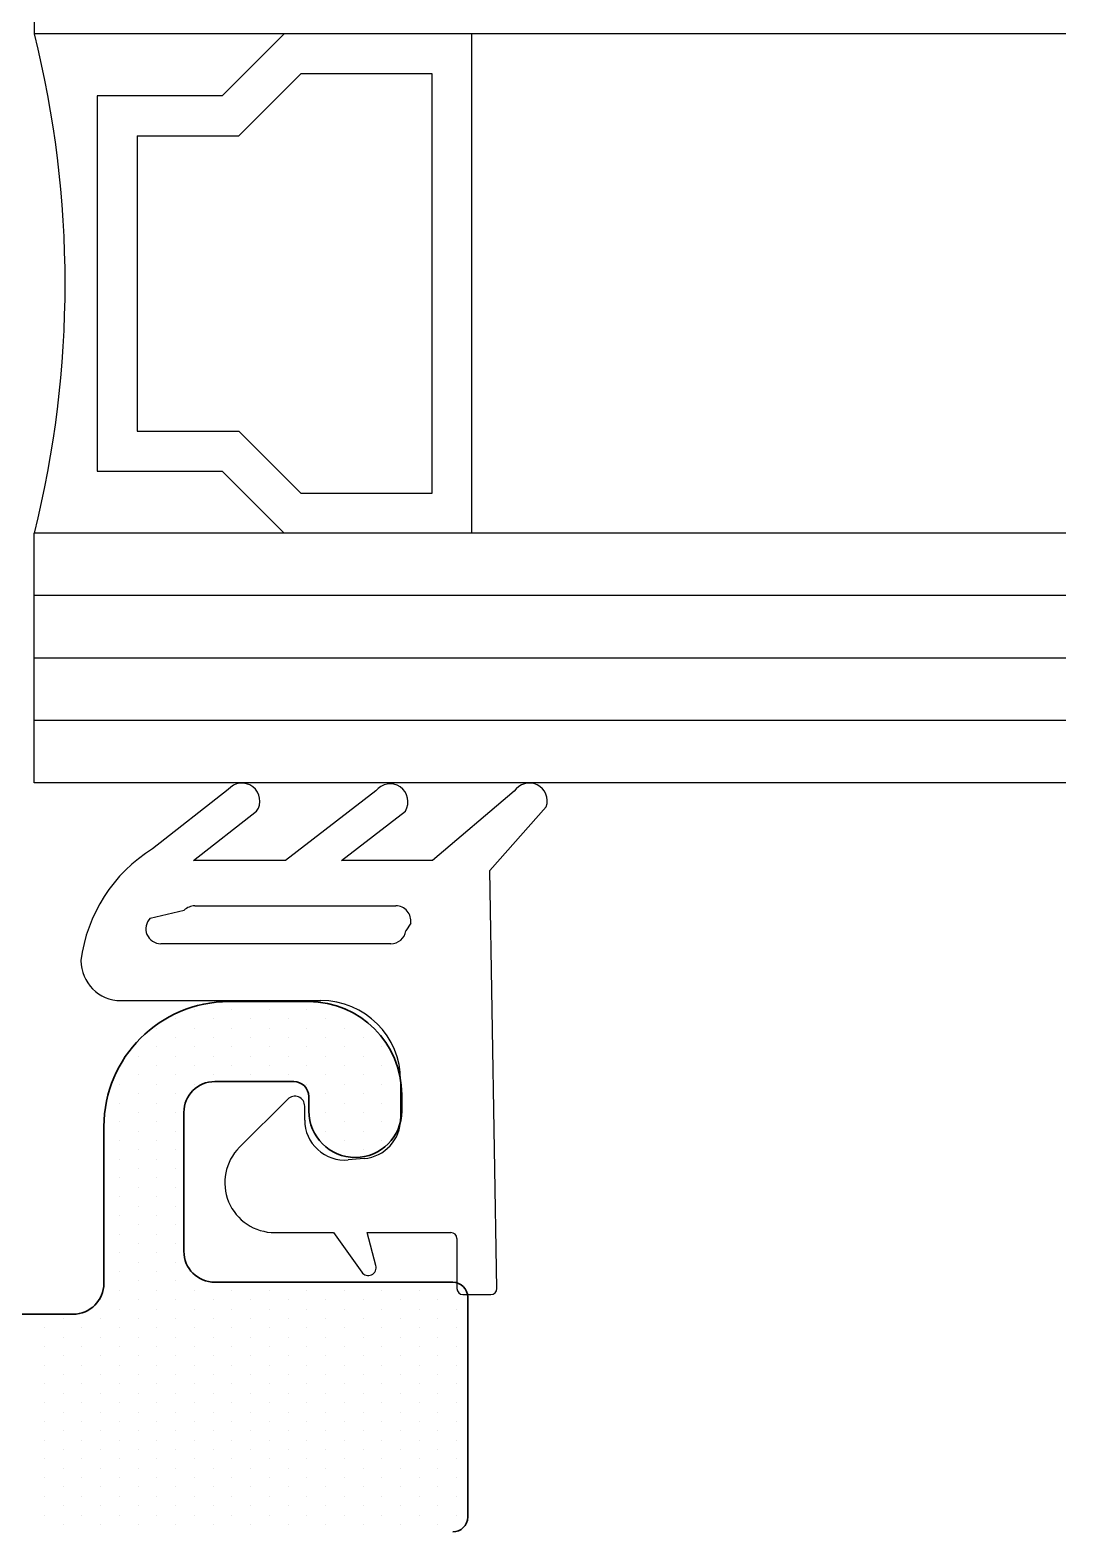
# Model space of a CAD drawing. Header units: inches. Extents: x 3.8 to 36.3, y 0.9 to 43.6.
# Drawn here: x 22.577 to 23.614, y 23.745 to 25.249 of the extents above; entities that cross this region are included whole.
import ezdxf

# ---------------------------------------------------------------- set-up
doc = ezdxf.new("R2010")
doc.units = ezdxf.units.IN
doc.header["$MEASUREMENT"] = 0
doc.layers.add('R-SWTS-DET1', color=1, linetype='Continuous')
doc.layers.add('R-SWTS-PAT1', color=5, linetype='Continuous')

msp = doc.modelspace()

# ---------------------------------------------------------------- linework, layer by layer
at = {"layer": 'R-SWTS-DET1'}
for p, q in [((22.58115, 25.49476), (22.58115, 25.24476)), ((23.61355, 25.24476), (22.58115, 25.24476)), ((22.76915, 25.18276), (22.83115, 25.24476)), ((23.01915, 24.74476), (23.01915, 25.24476)), ((22.84772, 25.20476), (22.78572, 25.14276)), ((22.97915, 25.20476), (22.84772, 25.20476)), ((22.97915, 24.78476), (22.97915, 25.20476)), ((22.64415, 25.18276), (22.64415, 24.80676)), ((22.76915, 25.18276), (22.64415, 25.18276)), ((22.68415, 25.14276), (22.78572, 25.14276)), ((22.68415, 25.14276), (22.68415, 24.84676)), ((22.68415, 24.84676), (22.78572, 24.84676)), ((22.78572, 24.84676), (22.84772, 24.78476)), ((22.64415, 24.80676), (22.76915, 24.80676)), ((22.76915, 24.80676), (22.83115, 24.74476)), ((22.84772, 24.78476), (22.97915, 24.78476)), ((23.61355, 24.74476), (22.58115, 24.74476)), ((22.58115, 24.49476), (22.58115, 24.74476)), ((23.61355, 24.68226), (22.58115, 24.68226)), ((23.61355, 24.61976), (22.58115, 24.61976)), ((23.61355, 24.55726), (22.58115, 24.55726)), ((23.61355, 24.49476), (22.58115, 24.49476)), ((22.77513, 24.488), (22.69953, 24.42875)), ((22.92292, 24.48673), (22.83238, 24.41705)), ((23.06142, 24.48632), (22.97972, 24.41705)), ((22.88862, 24.41705), (22.95247, 24.46652)), ((23.03716, 24.40699), (23.0935, 24.47091)), ((22.74057, 24.41705), (22.80362, 24.46628)), ((22.83238, 24.41705), (22.74057, 24.41705)), ((22.97972, 24.41705), (22.88862, 24.41705)), ((23.04407, 23.98853), (23.03716, 24.40699)), ((23.03716, 24.40699), (23.03716, 24.40699)), ((22.66776, 24.27683), (22.86776, 24.27683)), ((22.94776, 24.19683), (22.94776, 24.15848)), ((22.83469, 24.17815), (22.78643, 24.12988)), ((22.85176, 24.15708), (22.85176, 24.17108)), ((22.91125, 24.11863), (22.89525, 24.11723)), ((22.82178, 24.04453), (22.88063, 24.04453)), ((22.88063, 24.04453), (22.90877, 24.00489)), ((22.92302, 24.0116), (22.9142, 24.04453)), ((22.9142, 24.04453), (22.99807, 24.04453)), ((23.00407, 24.03853), (23.00407, 23.98853)), ((23.01007, 23.98253), (23.03807, 23.98253))]:
    msp.add_line(p, q, dxfattribs=at)
at = {"layer": 'R-SWTS-DET1', "lineweight": 25}
for p, q in [((22.69716, 24.35928), (22.73107, 24.36721)), ((22.74168, 24.3716), (22.94296, 24.3716)), ((22.9578, 24.35443), (22.95284, 24.34651)), ((22.938, 24.33368), (22.70776, 24.33368))]:
    msp.add_line(p, q, dxfattribs=at)
at = {"layer": 'R-SWTS-DET1', "lineweight": 30}
for p, q in [((22.85582, 24.27576), (22.77582, 24.27576)), ((22.76182, 24.19576), (22.84082, 24.19576)), ((22.85582, 24.18076), (22.85582, 24.16626)), ((22.94882, 24.16626), (22.94882, 24.18276)), ((22.94882, 24.18276), (22.94882, 24.18276)), ((22.65082, 24.15076), (22.65082, 23.99376)), ((22.73082, 24.02576), (22.73082, 24.16476)), ((22.99982, 23.99476), (22.76182, 23.99476)), ((23.01482, 23.75976), (23.01482, 23.97976)), ((22.61982, 23.96276), (22.14586, 23.96276))]:
    msp.add_line(p, q, dxfattribs=at)
at = {"layer": 'R-SWTS-DET1'}
for centre, radius, start, end in [((21.58286, 24.99476), 1.02912, 345.94067, 14.05933), ((22.78892, 24.47654), 0.01792, 325.08802, 140.26285), ((22.93716, 24.47585), 0.01792, 328.65669, 142.60228), ((23.07653, 24.47668), 0.01792, 341.20882, 147.457), ((22.781, 24.29753), 0.15445, 121.83545, 172.82307), ((22.66776, 24.31683), 0.04, 180, 270), ((22.86776, 24.19683), 0.08, 0, 90), ((22.84176, 24.17108), 0.01, 0, 135), ((22.89176, 24.15708), 0.04, 180, 275), ((22.90776, 24.15848), 0.04, 275, 0), ((22.82178, 24.09453), 0.05, 135, 270), ((22.99807, 24.03853), 0.006, 0, 90), ((22.9153, 24.00953), 0.008, 215.37388, 15), ((23.01007, 23.98853), 0.006, 180, 270), ((23.03807, 23.98853), 0.006, 270, 0)]:
    msp.add_arc(centre, radius, start, end, dxfattribs=at)
at = {"layer": 'R-SWTS-DET1', "lineweight": 25}
for centre, start, end in [((22.74168, 24.3566), 90, 135), ((22.94296, 24.3566), 351.68357, 90), ((22.70776, 24.34868), 135, 270), ((22.938, 24.34868), 270, 351.68357)]:
    msp.add_arc(centre, 0.015, start, end, dxfattribs=at)
at = {"layer": 'R-SWTS-DET1', "lineweight": 30}
for centre, radius, start, end in [((22.77582, 24.15076), 0.125, 90, 180), ((22.85582, 24.18276), 0.093, 0, 89.99994), ((22.76182, 24.16476), 0.031, 90, 180), ((22.84082, 24.18076), 0.015, 0, 90), ((22.90232, 24.16626), 0.0465, 180, 0), ((22.76182, 24.02576), 0.031, 180, 270), ((22.61982, 23.99376), 0.031, 270, 0), ((22.99982, 23.97976), 0.015, 0, 90), ((22.99982, 23.75976), 0.015, 270, 0)]:
    msp.add_arc(centre, radius, start, end, dxfattribs=at)
at = {"layer": 'R-SWTS-PAT1'}
for p, q in [((22.72258, 24.25856), (22.72258, 24.25856)), ((22.74133, 24.26794), (22.74133, 24.26794)), ((22.76008, 24.25856), (22.76008, 24.25856)), ((22.77883, 24.26794), (22.77883, 24.26794)), ((22.79758, 24.25856), (22.79758, 24.25856)), ((22.81633, 24.26794), (22.81633, 24.26794)), ((22.83508, 24.25856), (22.83508, 24.25856)), ((22.85383, 24.26794), (22.85383, 24.26794)), ((22.87258, 24.25856), (22.87258, 24.25856)), ((22.89133, 24.26794), (22.89133, 24.26794)), ((22.70383, 24.24919), (22.70383, 24.24919)), ((22.74133, 24.24919), (22.74133, 24.24919)), ((22.77883, 24.24919), (22.77883, 24.24919)), ((22.81633, 24.24919), (22.81633, 24.24919)), ((22.85383, 24.24919), (22.85383, 24.24919)), ((22.89133, 24.24919), (22.89133, 24.24919)), ((22.70383, 24.23044), (22.70383, 24.23044)), ((22.72258, 24.23981), (22.72258, 24.23981)), ((22.74133, 24.23044), (22.74133, 24.23044)), ((22.76008, 24.23981), (22.76008, 24.23981)), ((22.77883, 24.23044), (22.77883, 24.23044)), ((22.79758, 24.23981), (22.79758, 24.23981)), ((22.81633, 24.23044), (22.81633, 24.23044)), ((22.83508, 24.23981), (22.83508, 24.23981)), ((22.85383, 24.23044), (22.85383, 24.23044)), ((22.87258, 24.23981), (22.87258, 24.23981)), ((22.89133, 24.23044), (22.89133, 24.23044)), ((22.91008, 24.23981), (22.91008, 24.23981)), ((22.92883, 24.23044), (22.92883, 24.23044)), ((22.68508, 24.22106), (22.68508, 24.22106)), ((22.70383, 24.21169), (22.70383, 24.21169)), ((22.72258, 24.22106), (22.72258, 24.22106)), ((22.74133, 24.21169), (22.74133, 24.21169)), ((22.76008, 24.22106), (22.76008, 24.22106)), ((22.77883, 24.21169), (22.77883, 24.21169)), ((22.79758, 24.22106), (22.79758, 24.22106)), ((22.81633, 24.21169), (22.81633, 24.21169)), ((22.83508, 24.22106), (22.83508, 24.22106)), ((22.85383, 24.21169), (22.85383, 24.21169)), ((22.87258, 24.22106), (22.87258, 24.22106)), ((22.89133, 24.21169), (22.89133, 24.21169)), ((22.91008, 24.22106), (22.91008, 24.22106)), ((22.92883, 24.21169), (22.92883, 24.21169)), ((22.68508, 24.20231), (22.68508, 24.20231)), ((22.72258, 24.20231), (22.72258, 24.20231)), ((22.76008, 24.20231), (22.76008, 24.20231)), ((22.79758, 24.20231), (22.79758, 24.20231)), ((22.83508, 24.20231), (22.83508, 24.20231)), ((22.87258, 24.20231), (22.87258, 24.20231)), ((22.91008, 24.20231), (22.91008, 24.20231)), ((22.66633, 24.19294), (22.66633, 24.19294)), ((22.68508, 24.18356), (22.68508, 24.18356)), ((22.70383, 24.19294), (22.70383, 24.19294)), ((22.72258, 24.18356), (22.72258, 24.18356)), ((22.74133, 24.19294), (22.74133, 24.19294)), ((22.85383, 24.19294), (22.85383, 24.19294)), ((22.87258, 24.18356), (22.87258, 24.18356)), ((22.89133, 24.19294), (22.89133, 24.19294)), ((22.91008, 24.18356), (22.91008, 24.18356)), ((22.92883, 24.19294), (22.92883, 24.19294)), ((22.94758, 24.18356), (22.94758, 24.18356)), ((22.66633, 24.17419), (22.66633, 24.17419)), ((22.70383, 24.17419), (22.70383, 24.17419)), ((22.89133, 24.17419), (22.89133, 24.17419)), ((22.92883, 24.17419), (22.92883, 24.17419)), ((22.66633, 24.15544), (22.66633, 24.15544)), ((22.68508, 24.16481), (22.68508, 24.16481)), ((22.70383, 24.15544), (22.70383, 24.15544)), ((22.72258, 24.16481), (22.72258, 24.16481)), ((22.87258, 24.16481), (22.87258, 24.16481)), ((22.89133, 24.15544), (22.89133, 24.15544)), ((22.91008, 24.16481), (22.91008, 24.16481)), ((22.92883, 24.15544), (22.92883, 24.15544)), ((22.94758, 24.16481), (22.94758, 24.16481)), ((22.66633, 24.13669), (22.66633, 24.13669)), ((22.68508, 24.14606), (22.68508, 24.14606)), ((22.70383, 24.13669), (22.70383, 24.13669)), ((22.72258, 24.14606), (22.72258, 24.14606)), ((22.87258, 24.14606), (22.87258, 24.14606)), ((22.89133, 24.13669), (22.89133, 24.13669)), ((22.91008, 24.14606), (22.91008, 24.14606)), ((22.92883, 24.13669), (22.92883, 24.13669)), ((22.68508, 24.12731), (22.68508, 24.12731)), ((22.72258, 24.12731), (22.72258, 24.12731)), ((22.91008, 24.12731), (22.91008, 24.12731)), ((22.66633, 24.11794), (22.66633, 24.11794)), ((22.68508, 24.10856), (22.68508, 24.10856)), ((22.70383, 24.11794), (22.70383, 24.11794)), ((22.72258, 24.10856), (22.72258, 24.10856)), ((22.66633, 24.09919), (22.66633, 24.09919)), ((22.70383, 24.09919), (22.70383, 24.09919)), ((22.66633, 24.08044), (22.66633, 24.08044)), ((22.68508, 24.08981), (22.68508, 24.08981)), ((22.70383, 24.08044), (22.70383, 24.08044)), ((22.72258, 24.08981), (22.72258, 24.08981)), ((22.66633, 24.06169), (22.66633, 24.06169)), ((22.68508, 24.07106), (22.68508, 24.07106)), ((22.70383, 24.06169), (22.70383, 24.06169)), ((22.72258, 24.07106), (22.72258, 24.07106)), ((22.68508, 24.05231), (22.68508, 24.05231)), ((22.72258, 24.05231), (22.72258, 24.05231)), ((22.66633, 24.04294), (22.66633, 24.04294)), ((22.68508, 24.03356), (22.68508, 24.03356)), ((22.70383, 24.04294), (22.70383, 24.04294)), ((22.72258, 24.03356), (22.72258, 24.03356)), ((22.66633, 24.02419), (22.66633, 24.02419)), ((22.70383, 24.02419), (22.70383, 24.02419)), ((22.66633, 24.00544), (22.66633, 24.00544)), ((22.68508, 24.01481), (22.68508, 24.01481)), ((22.70383, 24.00544), (22.70383, 24.00544)), ((22.72258, 24.01481), (22.72258, 24.01481)), ((22.66633, 23.98669), (22.66633, 23.98669)), ((22.68508, 23.99606), (22.68508, 23.99606)), ((22.70383, 23.98669), (22.70383, 23.98669)), ((22.72258, 23.99606), (22.72258, 23.99606)), ((22.74133, 23.98669), (22.74133, 23.98669)), ((22.77883, 23.98669), (22.77883, 23.98669)), ((22.81633, 23.98669), (22.81633, 23.98669)), ((22.85383, 23.98669), (22.85383, 23.98669)), ((22.89133, 23.98669), (22.89133, 23.98669)), ((22.92883, 23.98669), (22.92883, 23.98669)), ((22.96633, 23.98669), (22.96633, 23.98669)), ((23.00383, 23.98669), (23.00383, 23.98669)), ((22.64758, 23.97731), (22.64758, 23.97731)), ((22.68508, 23.97731), (22.68508, 23.97731)), ((22.72258, 23.97731), (22.72258, 23.97731)), ((22.76008, 23.97731), (22.76008, 23.97731)), ((22.79758, 23.97731), (22.79758, 23.97731)), ((22.83508, 23.97731), (22.83508, 23.97731)), ((22.87258, 23.97731), (22.87258, 23.97731)), ((22.91008, 23.97731), (22.91008, 23.97731)), ((22.94758, 23.97731), (22.94758, 23.97731)), ((22.98508, 23.97731), (22.98508, 23.97731)), ((22.61008, 23.95856), (22.61008, 23.95856)), ((22.64758, 23.95856), (22.64758, 23.95856)), ((22.66633, 23.96794), (22.66633, 23.96794)), ((22.68508, 23.95856), (22.68508, 23.95856)), ((22.70383, 23.96794), (22.70383, 23.96794)), ((22.72258, 23.95856), (22.72258, 23.95856)), ((22.74133, 23.96794), (22.74133, 23.96794)), ((22.76008, 23.95856), (22.76008, 23.95856)), ((22.77883, 23.96794), (22.77883, 23.96794)), ((22.79758, 23.95856), (22.79758, 23.95856)), ((22.81633, 23.96794), (22.81633, 23.96794)), ((22.83508, 23.95856), (22.83508, 23.95856)), ((22.85383, 23.96794), (22.85383, 23.96794)), ((22.87258, 23.95856), (22.87258, 23.95856)), ((22.89133, 23.96794), (22.89133, 23.96794)), ((22.91008, 23.95856), (22.91008, 23.95856)), ((22.92883, 23.96794), (22.92883, 23.96794)), ((22.94758, 23.95856), (22.94758, 23.95856)), ((22.96633, 23.96794), (22.96633, 23.96794)), ((22.98508, 23.95856), (22.98508, 23.95856)), ((23.00383, 23.96794), (23.00383, 23.96794)), ((22.59133, 23.94919), (22.59133, 23.94919)), ((22.62883, 23.94919), (22.62883, 23.94919)), ((22.66633, 23.94919), (22.66633, 23.94919)), ((22.70383, 23.94919), (22.70383, 23.94919)), ((22.74133, 23.94919), (22.74133, 23.94919)), ((22.77883, 23.94919), (22.77883, 23.94919)), ((22.81633, 23.94919), (22.81633, 23.94919)), ((22.85383, 23.94919), (22.85383, 23.94919)), ((22.89133, 23.94919), (22.89133, 23.94919)), ((22.92883, 23.94919), (22.92883, 23.94919)), ((22.96633, 23.94919), (22.96633, 23.94919)), ((23.00383, 23.94919), (23.00383, 23.94919)), ((22.59133, 23.93044), (22.59133, 23.93044)), ((22.61008, 23.93981), (22.61008, 23.93981)), ((22.62883, 23.93044), (22.62883, 23.93044)), ((22.64758, 23.93981), (22.64758, 23.93981)), ((22.66633, 23.93044), (22.66633, 23.93044)), ((22.68508, 23.93981), (22.68508, 23.93981)), ((22.70383, 23.93044), (22.70383, 23.93044)), ((22.72258, 23.93981), (22.72258, 23.93981)), ((22.74133, 23.93044), (22.74133, 23.93044)), ((22.76008, 23.93981), (22.76008, 23.93981)), ((22.77883, 23.93044), (22.77883, 23.93044)), ((22.79758, 23.93981), (22.79758, 23.93981)), ((22.81633, 23.93044), (22.81633, 23.93044)), ((22.83508, 23.93981), (22.83508, 23.93981)), ((22.85383, 23.93044), (22.85383, 23.93044)), ((22.87258, 23.93981), (22.87258, 23.93981)), ((22.89133, 23.93044), (22.89133, 23.93044)), ((22.91008, 23.93981), (22.91008, 23.93981)), ((22.92883, 23.93044), (22.92883, 23.93044)), ((22.94758, 23.93981), (22.94758, 23.93981)), ((22.96633, 23.93044), (22.96633, 23.93044)), ((22.98508, 23.93981), (22.98508, 23.93981)), ((23.00383, 23.93044), (23.00383, 23.93044)), ((22.59133, 23.91169), (22.59133, 23.91169)), ((22.61008, 23.92106), (22.61008, 23.92106)), ((22.62883, 23.91169), (22.62883, 23.91169)), ((22.64758, 23.92106), (22.64758, 23.92106)), ((22.66633, 23.91169), (22.66633, 23.91169)), ((22.68508, 23.92106), (22.68508, 23.92106)), ((22.70383, 23.91169), (22.70383, 23.91169)), ((22.72258, 23.92106), (22.72258, 23.92106)), ((22.74133, 23.91169), (22.74133, 23.91169)), ((22.76008, 23.92106), (22.76008, 23.92106)), ((22.77883, 23.91169), (22.77883, 23.91169)), ((22.79758, 23.92106), (22.79758, 23.92106)), ((22.81633, 23.91169), (22.81633, 23.91169)), ((22.83508, 23.92106), (22.83508, 23.92106)), ((22.85383, 23.91169), (22.85383, 23.91169)), ((22.87258, 23.92106), (22.87258, 23.92106)), ((22.89133, 23.91169), (22.89133, 23.91169)), ((22.91008, 23.92106), (22.91008, 23.92106)), ((22.92883, 23.91169), (22.92883, 23.91169)), ((22.94758, 23.92106), (22.94758, 23.92106)), ((22.96633, 23.91169), (22.96633, 23.91169)), ((22.98508, 23.92106), (22.98508, 23.92106)), ((23.00383, 23.91169), (23.00383, 23.91169)), ((22.61008, 23.90231), (22.61008, 23.90231)), ((22.64758, 23.90231), (22.64758, 23.90231)), ((22.68508, 23.90231), (22.68508, 23.90231)), ((22.72258, 23.90231), (22.72258, 23.90231)), ((22.76008, 23.90231), (22.76008, 23.90231)), ((22.79758, 23.90231), (22.79758, 23.90231)), ((22.83508, 23.90231), (22.83508, 23.90231)), ((22.87258, 23.90231), (22.87258, 23.90231)), ((22.91008, 23.90231), (22.91008, 23.90231)), ((22.94758, 23.90231), (22.94758, 23.90231)), ((22.98508, 23.90231), (22.98508, 23.90231)), ((22.59133, 23.89294), (22.59133, 23.89294)), ((22.61008, 23.88356), (22.61008, 23.88356)), ((22.62883, 23.89294), (22.62883, 23.89294)), ((22.64758, 23.88356), (22.64758, 23.88356)), ((22.66633, 23.89294), (22.66633, 23.89294)), ((22.68508, 23.88356), (22.68508, 23.88356)), ((22.70383, 23.89294), (22.70383, 23.89294)), ((22.72258, 23.88356), (22.72258, 23.88356)), ((22.74133, 23.89294), (22.74133, 23.89294)), ((22.76008, 23.88356), (22.76008, 23.88356)), ((22.77883, 23.89294), (22.77883, 23.89294)), ((22.79758, 23.88356), (22.79758, 23.88356)), ((22.81633, 23.89294), (22.81633, 23.89294)), ((22.83508, 23.88356), (22.83508, 23.88356)), ((22.85383, 23.89294), (22.85383, 23.89294)), ((22.87258, 23.88356), (22.87258, 23.88356)), ((22.89133, 23.89294), (22.89133, 23.89294)), ((22.91008, 23.88356), (22.91008, 23.88356)), ((22.92883, 23.89294), (22.92883, 23.89294)), ((22.94758, 23.88356), (22.94758, 23.88356)), ((22.96633, 23.89294), (22.96633, 23.89294)), ((22.98508, 23.88356), (22.98508, 23.88356)), ((23.00383, 23.89294), (23.00383, 23.89294)), ((22.59133, 23.87419), (22.59133, 23.87419)), ((22.62883, 23.87419), (22.62883, 23.87419)), ((22.66633, 23.87419), (22.66633, 23.87419)), ((22.70383, 23.87419), (22.70383, 23.87419)), ((22.74133, 23.87419), (22.74133, 23.87419)), ((22.77883, 23.87419), (22.77883, 23.87419)), ((22.81633, 23.87419), (22.81633, 23.87419)), ((22.85383, 23.87419), (22.85383, 23.87419)), ((22.89133, 23.87419), (22.89133, 23.87419)), ((22.92883, 23.87419), (22.92883, 23.87419)), ((22.96633, 23.87419), (22.96633, 23.87419)), ((23.00383, 23.87419), (23.00383, 23.87419)), ((22.59133, 23.85544), (22.59133, 23.85544)), ((22.61008, 23.86481), (22.61008, 23.86481)), ((22.62883, 23.85544), (22.62883, 23.85544)), ((22.64758, 23.86481), (22.64758, 23.86481)), ((22.66633, 23.85544), (22.66633, 23.85544)), ((22.68508, 23.86481), (22.68508, 23.86481)), ((22.70383, 23.85544), (22.70383, 23.85544)), ((22.72258, 23.86481), (22.72258, 23.86481)), ((22.74133, 23.85544), (22.74133, 23.85544)), ((22.76008, 23.86481), (22.76008, 23.86481)), ((22.77883, 23.85544), (22.77883, 23.85544)), ((22.79758, 23.86481), (22.79758, 23.86481)), ((22.81633, 23.85544), (22.81633, 23.85544)), ((22.83508, 23.86481), (22.83508, 23.86481)), ((22.85383, 23.85544), (22.85383, 23.85544)), ((22.87258, 23.86481), (22.87258, 23.86481)), ((22.89133, 23.85544), (22.89133, 23.85544)), ((22.91008, 23.86481), (22.91008, 23.86481)), ((22.92883, 23.85544), (22.92883, 23.85544)), ((22.94758, 23.86481), (22.94758, 23.86481)), ((22.96633, 23.85544), (22.96633, 23.85544)), ((22.98508, 23.86481), (22.98508, 23.86481)), ((23.00383, 23.85544), (23.00383, 23.85544)), ((22.59133, 23.83669), (22.59133, 23.83669)), ((22.61008, 23.84606), (22.61008, 23.84606)), ((22.62883, 23.83669), (22.62883, 23.83669)), ((22.64758, 23.84606), (22.64758, 23.84606)), ((22.66633, 23.83669), (22.66633, 23.83669)), ((22.68508, 23.84606), (22.68508, 23.84606)), ((22.70383, 23.83669), (22.70383, 23.83669)), ((22.72258, 23.84606), (22.72258, 23.84606)), ((22.74133, 23.83669), (22.74133, 23.83669)), ((22.76008, 23.84606), (22.76008, 23.84606)), ((22.77883, 23.83669), (22.77883, 23.83669)), ((22.79758, 23.84606), (22.79758, 23.84606)), ((22.81633, 23.83669), (22.81633, 23.83669)), ((22.83508, 23.84606), (22.83508, 23.84606)), ((22.85383, 23.83669), (22.85383, 23.83669)), ((22.87258, 23.84606), (22.87258, 23.84606)), ((22.89133, 23.83669), (22.89133, 23.83669)), ((22.91008, 23.84606), (22.91008, 23.84606)), ((22.92883, 23.83669), (22.92883, 23.83669)), ((22.94758, 23.84606), (22.94758, 23.84606)), ((22.96633, 23.83669), (22.96633, 23.83669)), ((22.98508, 23.84606), (22.98508, 23.84606)), ((23.00383, 23.83669), (23.00383, 23.83669)), ((22.61008, 23.82731), (22.61008, 23.82731)), ((22.64758, 23.82731), (22.64758, 23.82731)), ((22.68508, 23.82731), (22.68508, 23.82731)), ((22.72258, 23.82731), (22.72258, 23.82731)), ((22.76008, 23.82731), (22.76008, 23.82731)), ((22.79758, 23.82731), (22.79758, 23.82731)), ((22.83508, 23.82731), (22.83508, 23.82731)), ((22.87258, 23.82731), (22.87258, 23.82731)), ((22.91008, 23.82731), (22.91008, 23.82731)), ((22.94758, 23.82731), (22.94758, 23.82731)), ((22.98508, 23.82731), (22.98508, 23.82731)), ((22.59133, 23.81794), (22.59133, 23.81794)), ((22.61008, 23.80856), (22.61008, 23.80856)), ((22.62883, 23.81794), (22.62883, 23.81794)), ((22.64758, 23.80856), (22.64758, 23.80856)), ((22.66633, 23.81794), (22.66633, 23.81794)), ((22.68508, 23.80856), (22.68508, 23.80856)), ((22.70383, 23.81794), (22.70383, 23.81794)), ((22.72258, 23.80856), (22.72258, 23.80856)), ((22.74133, 23.81794), (22.74133, 23.81794)), ((22.76008, 23.80856), (22.76008, 23.80856)), ((22.77883, 23.81794), (22.77883, 23.81794)), ((22.79758, 23.80856), (22.79758, 23.80856)), ((22.81633, 23.81794), (22.81633, 23.81794)), ((22.83508, 23.80856), (22.83508, 23.80856)), ((22.85383, 23.81794), (22.85383, 23.81794)), ((22.87258, 23.80856), (22.87258, 23.80856)), ((22.89133, 23.81794), (22.89133, 23.81794)), ((22.91008, 23.80856), (22.91008, 23.80856)), ((22.92883, 23.81794), (22.92883, 23.81794)), ((22.94758, 23.80856), (22.94758, 23.80856)), ((22.96633, 23.81794), (22.96633, 23.81794)), ((22.98508, 23.80856), (22.98508, 23.80856)), ((23.00383, 23.81794), (23.00383, 23.81794)), ((22.59133, 23.79919), (22.59133, 23.79919)), ((22.61008, 23.78981), (22.61008, 23.78981)), ((22.62883, 23.79919), (22.62883, 23.79919)), ((22.64758, 23.78981), (22.64758, 23.78981)), ((22.66633, 23.79919), (22.66633, 23.79919)), ((22.68508, 23.78981), (22.68508, 23.78981)), ((22.70383, 23.79919), (22.70383, 23.79919)), ((22.72258, 23.78981), (22.72258, 23.78981)), ((22.74133, 23.79919), (22.74133, 23.79919)), ((22.76008, 23.78981), (22.76008, 23.78981)), ((22.77883, 23.79919), (22.77883, 23.79919)), ((22.79758, 23.78981), (22.79758, 23.78981)), ((22.81633, 23.79919), (22.81633, 23.79919)), ((22.83508, 23.78981), (22.83508, 23.78981)), ((22.85383, 23.79919), (22.85383, 23.79919)), ((22.87258, 23.78981), (22.87258, 23.78981)), ((22.89133, 23.79919), (22.89133, 23.79919)), ((22.91008, 23.78981), (22.91008, 23.78981)), ((22.92883, 23.79919), (22.92883, 23.79919)), ((22.94758, 23.78981), (22.94758, 23.78981)), ((22.96633, 23.79919), (22.96633, 23.79919)), ((22.98508, 23.78981), (22.98508, 23.78981)), ((23.00383, 23.79919), (23.00383, 23.79919)), ((22.59133, 23.78044), (22.59133, 23.78044)), ((22.62883, 23.78044), (22.62883, 23.78044)), ((22.66633, 23.78044), (22.66633, 23.78044)), ((22.70383, 23.78044), (22.70383, 23.78044)), ((22.74133, 23.78044), (22.74133, 23.78044)), ((22.77883, 23.78044), (22.77883, 23.78044)), ((22.81633, 23.78044), (22.81633, 23.78044)), ((22.85383, 23.78044), (22.85383, 23.78044)), ((22.89133, 23.78044), (22.89133, 23.78044)), ((22.92883, 23.78044), (22.92883, 23.78044)), ((22.96633, 23.78044), (22.96633, 23.78044)), ((23.00383, 23.78044), (23.00383, 23.78044)), ((22.59133, 23.76169), (22.59133, 23.76169)), ((22.61008, 23.77106), (22.61008, 23.77106)), ((22.62883, 23.76169), (22.62883, 23.76169)), ((22.64758, 23.77106), (22.64758, 23.77106)), ((22.66633, 23.76169), (22.66633, 23.76169)), ((22.68508, 23.77106), (22.68508, 23.77106)), ((22.70383, 23.76169), (22.70383, 23.76169)), ((22.72258, 23.77106), (22.72258, 23.77106)), ((22.74133, 23.76169), (22.74133, 23.76169)), ((22.76008, 23.77106), (22.76008, 23.77106)), ((22.77883, 23.76169), (22.77883, 23.76169)), ((22.79758, 23.77106), (22.79758, 23.77106)), ((22.81633, 23.76169), (22.81633, 23.76169)), ((22.83508, 23.77106), (22.83508, 23.77106)), ((22.85383, 23.76169), (22.85383, 23.76169)), ((22.87258, 23.77106), (22.87258, 23.77106)), ((22.89133, 23.76169), (22.89133, 23.76169)), ((22.91008, 23.77106), (22.91008, 23.77106)), ((22.92883, 23.76169), (22.92883, 23.76169)), ((22.94758, 23.77106), (22.94758, 23.77106)), ((22.96633, 23.76169), (22.96633, 23.76169)), ((22.98508, 23.77106), (22.98508, 23.77106)), ((23.00383, 23.76169), (23.00383, 23.76169)), ((22.61008, 23.75231), (22.61008, 23.75231)), ((22.64758, 23.75231), (22.64758, 23.75231)), ((22.68508, 23.75231), (22.68508, 23.75231)), ((22.72258, 23.75231), (22.72258, 23.75231)), ((22.76008, 23.75231), (22.76008, 23.75231)), ((22.79758, 23.75231), (22.79758, 23.75231)), ((22.83508, 23.75231), (22.83508, 23.75231)), ((22.87258, 23.75231), (22.87258, 23.75231)), ((22.91008, 23.75231), (22.91008, 23.75231)), ((22.94758, 23.75231), (22.94758, 23.75231)), ((22.98508, 23.75231), (22.98508, 23.75231))]:
    msp.add_line(p, q, dxfattribs=at)

doc.saveas('drawing.dxf')
